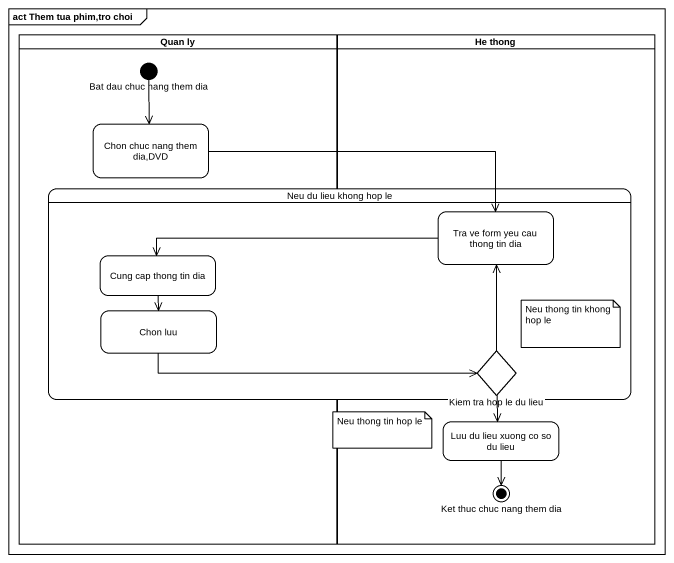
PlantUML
@startuml
mainframe act Them tua phim,tro choi
hide empty description
state "Quan ly" as Quan_ly <<partition>> {
  state "Bat dau chuc nang them dia" as Bat_dau_chuc_nang_them_dia <<start>>
  state "Chon chuc nang them dia,DVD" as Chon_chuc_nang_them_dia_DVD
}
state "He thong" as He_thong <<partition>> {
  state "Luu du lieu xuong co so du lieu" as Luu_du_lieu_xuong_co_so_du
  state "Ket thuc chuc nang them dia" as Ket_thuc_chuc_nang_them_dia <<end>>
}
state "Neu du lieu khong hop le" as Neu_du_lieu_khong_hop_le {
  state "Tra ve form yeu cau thong tin dia" as Tra_ve_form_yeu_cau_thong
  state "Cung cap thong tin dia" as Cung_cap_thong_tin_dia
  state "Chon luu" as Chon_luu
  state "Kiem tra hop le du lieu" as Kiem_tra_hop_le_du_lieu <<choice>>
}
Bat_dau_chuc_nang_them_dia --> Chon_chuc_nang_them_dia_DVD
Chon_chuc_nang_them_dia_DVD -right-> Tra_ve_form_yeu_cau_thong
Tra_ve_form_yeu_cau_thong -left-> Cung_cap_thong_tin_dia
Cung_cap_thong_tin_dia --> Chon_luu
Chon_luu -right-> Kiem_tra_hop_le_du_lieu
Kiem_tra_hop_le_du_lieu -up-> Tra_ve_form_yeu_cau_thong
Kiem_tra_hop_le_du_lieu --> Luu_du_lieu_xuong_co_so_du
Luu_du_lieu_xuong_co_so_du --> Ket_thuc_chuc_nang_them_dia
note as N1
  Neu thong tin khong hop le
end note
note as N2
  Neu thong tin hop le
end note
@enduml
